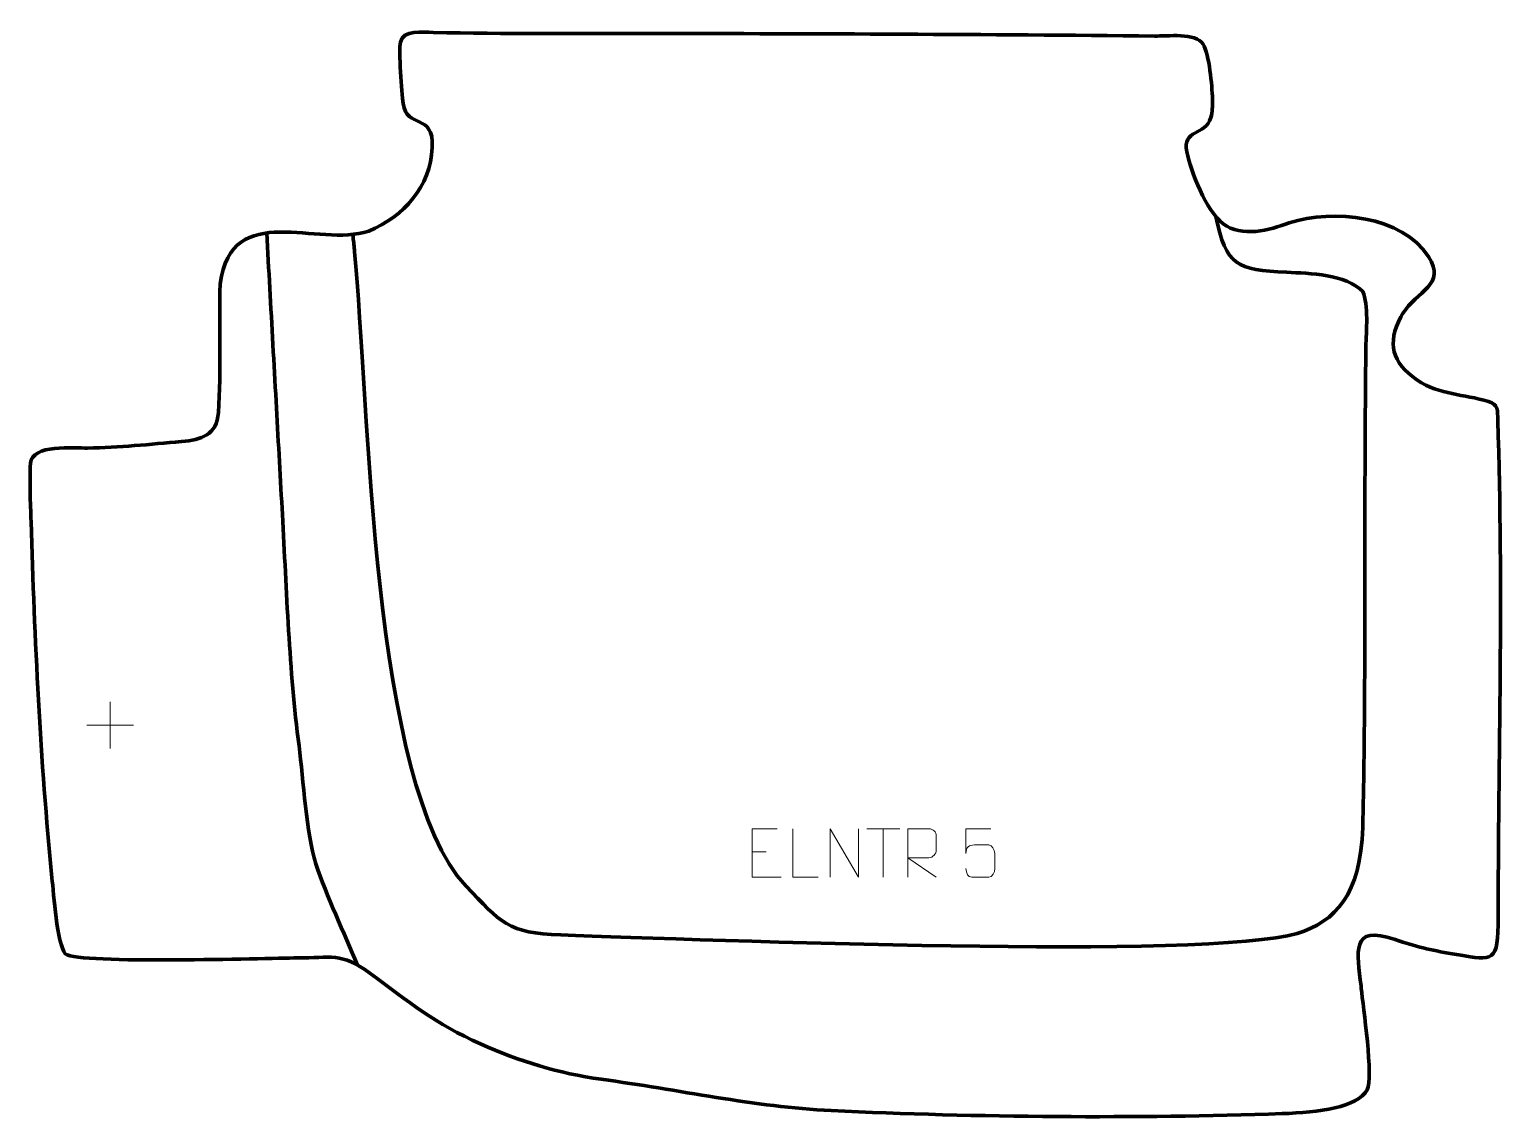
# Model space of a CAD drawing. Header units: millimetres. Extents: x -723 to 35, y 129 to 690.
import ezdxf

# ---------------------------------------------------------------- set-up
doc = ezdxf.new("R2010")
doc.units = ezdxf.units.MM
doc.header["$MEASUREMENT"] = 0
doc.layers.add('layer 2', color=7, linetype='Continuous')
doc.layers.add('layer 3', color=7, linetype='Continuous')

msp = doc.modelspace()

# ---------------------------------------------------------------- linework, layer by layer
at = {"layer": 'layer 2', "color": 142, "lineweight": 158}
for points, knots in [([(-112.7273, 593.1713), (-107.4119, 567.9338), (-102.0505, 565.8269), (-76.1893, 564.5076), (-76.1893, 564.5076), (-64.4765, 563.9101), (-45.6959, 563.5378), (-37.1113, 554.5834), (-37.1113, 554.5834), (-33.9882, 548.0733), (-35.2742, 533.6814), (-35.4987, 526.2138), (-35.4987, 526.2138), (-35.8934, 488.7679), (-35.9613, 451.3198), (-36.0038, 413.8722), (-36.0038, 413.8722), (-36.0038, 413.8722), (-36.007, 410.8762), (-36.007, 410.8762), (-36.007, 410.8762), (-36.0292, 366.7948), (-35.9699, 322.7422), (-37.1046, 278.6702), (-37.1046, 278.6702), (-37.9987, 244.4354), (-51.0841, 230.0033), (-70.8608, 224.1141), (-70.8608, 224.1141), (-116.5097, 210.5207), (-374.152, 220.7295), (-449.933, 223.2827), (-449.933, 223.2827), (-477.0676, 224.2049), (-480.8494, 229.6114), (-498.7495, 248.4958), (-498.7495, 248.4958), (-547.5006, 300.651), (-548.5887, 498.4144), (-556.0535, 575.0613), (-556.0535, 575.0613), (-556.2952, 577.5433), (-556.5369, 580.0253), (-556.7787, 582.5073), (-556.7787, 582.5073), (-556.7787, 582.5073), (-556.9237, 583.9965), (-556.9237, 583.9965)], [0, 0, 0, 0, 0.07692308, 0.07692308, 0.07692308, 0.07692308, 0.15384615, 0.15384615, 0.15384615, 0.15384615, 0.23076923, 0.23076923, 0.23076923, 0.23076923, 0.30769231, 0.30769231, 0.30769231, 0.30769231, 0.38461538, 0.38461538, 0.38461538, 0.38461538, 0.46153846, 0.46153846, 0.46153846, 0.46153846, 0.53846154, 0.53846154, 0.53846154, 0.53846154, 0.61538462, 0.61538462, 0.61538462, 0.61538462, 0.69230769, 0.69230769, 0.69230769, 0.69230769, 0.76923077, 0.76923077, 0.76923077, 0.76923077, 0.84615385, 0.84615385, 0.84615385, 0.84615385, 1, 1, 1, 1]), ([(-554.5227, 207.8047), (-561.4435, 224.3645), (-570.4761, 243.1605), (-575.9471, 259.9585), (-575.9471, 259.9585), (-581.0914, 275.7535), (-582.3312, 303.1307), (-584.6267, 320.6058), (-584.6267, 320.6058), (-589.7303, 359.4591), (-591.0223, 400.6086), (-593.2085, 439.8621), (-593.2085, 439.8621), (-593.2085, 439.8621), (-593.3749, 442.8494), (-593.3749, 442.8494), (-593.3749, 442.8494), (-594.4009, 461.2713), (-595.4269, 479.6931), (-596.4529, 498.115), (-596.4529, 498.115), (-597.5344, 517.5327), (-598.6158, 536.9504), (-599.6973, 556.368), (-599.6973, 556.368), (-600.2242, 565.8279), (-600.751, 575.2878), (-601.2779, 584.7477)], [0, 0, 0, 0, 0.125, 0.125, 0.125, 0.125, 0.25, 0.25, 0.25, 0.25, 0.375, 0.375, 0.375, 0.375, 0.5, 0.5, 0.5, 0.5, 0.625, 0.625, 0.625, 0.625, 0.75, 0.75, 0.75, 0.75, 1, 1, 1, 1])]:
    msp.add_open_spline(points, degree=3, knots=knots, dxfattribs=at)
at = {"layer": 'layer 3', "color": 242, "lineweight": 158}
msp.add_open_spline([(-645.166, 477.3396), (-634.6699, 478.2263), (-627.1449, 480.6849), (-626.131, 492.2095), (-626.131, 492.2095), (-624.5899, 514.5052), (-626.0611, 536.3425), (-625.1963, 558.5016), (-625.1963, 558.5016), (-619.3729, 602.2998), (-574.7674, 576.8225), (-548.7573, 585.7249), (-548.7573, 585.7249), (-530.6207, 593.2709), (-517.0644, 608.4484), (-516.0333, 628.7356), (-516.0333, 628.7356), (-515.1135, 646.8343), (-529.2382, 637.9952), (-531.0531, 651.4433), (-531.0531, 651.4433), (-531.6814, 656.8228), (-533.4228, 678.8158), (-532.4691, 682.9814), (-532.4691, 682.9814), (-530.9756, 689.5048), (-520.9318, 688.067), (-515.5331, 687.9466), (-515.5331, 687.9466), (-478.7659, 687.1616), (-441.2568, 687.5403), (-404.4412, 687.4708), (-404.4412, 687.4708), (-317.6424, 687.3127), (-230.9938, 687.0259), (-144.195, 686.0979), (-144.195, 686.0979), (-137.8725, 686.0303), (-122.8914, 687.9519), (-119.247, 681.9764), (-119.247, 681.9764), (-116.0556, 676.7437), (-114.6854, 660.3832), (-114.4236, 653.818), (-114.4236, 653.818), (-114.4236, 653.818), (-114.4071, 652.9599), (-114.4071, 652.9599), (-114.4071, 652.9599), (-114.3952, 649.9199), (-114.4812, 647.0853), (-115.222, 644.1276), (-115.222, 644.1276), (-118.1967, 634.4559), (-130.1611, 638.4839), (-127.6179, 626.4732), (-127.6179, 626.4732), (-125.5039, 616.4895), (-117.7074, 596.0523), (-109.0065, 589.5165), (-109.0065, 589.5165), (-99.1094, 582.0822), (-85.3986, 586.2688), (-74.8845, 589.93), (-74.8845, 589.93), (-52.2533, 597.0394), (-16.885, 593.9384), (-3.0952, 572.3404), (-3.0952, 572.3404), (5.9896, 558.1114), (-9.1216, 554.9519), (-16.5395, 543.0999), (-16.5395, 543.0999), (-16.5395, 543.0999), (-17.4817, 541.5945), (-17.4817, 541.5945), (-17.4817, 541.5945), (-24.6733, 527.7008), (-22.0456, 518.1101), (-9.1612, 509.0513), (-9.1612, 509.0513), (3.0223, 500.9834), (14.6286, 502.0546), (27.6534, 497.8821), (27.6534, 497.8821), (32.8618, 496.2136), (32.2462, 493.6235), (32.4389, 488.1924), (32.4389, 488.1924), (35.3845, 401.6414), (32.6678, 315.0306), (32.5919, 228.4537), (32.5919, 228.4537), (32.5734, 207.4182), (27.805, 210.632), (9.0194, 213.6343), (9.0194, 213.6343), (-2.4929, 215.4743), (-9.4929, 217.1984), (-20.4504, 220.9424), (-20.4504, 220.9424), (-43.8309, 228.9311), (-39.7627, 214.2606), (-37.9728, 197.0162), (-37.9728, 197.0162), (-37.9728, 197.0162), (-37.8389, 195.7263), (-37.8389, 195.7263), (-37.8389, 195.7263), (-36.8984, 186.6862), (-31.4609, 149.4578), (-34.752, 143.5514), (-34.752, 143.5514), (-39.7741, 134.5382), (-59.816, 131.9057), (-78.4803, 131.28), (-78.4803, 131.28), (-153.3718, 128.769), (-235.9037, 129.2812), (-310.7009, 132.8295), (-310.7009, 132.8295), (-350.1321, 134.8096), (-389.8283, 143.6889), (-429.059, 148.9741), (-429.059, 148.9741), (-451.1663, 152.0287), (-470.8497, 158.1692), (-491.26, 167.1608), (-491.26, 167.1608), (-514.2759, 177.5839), (-528.2764, 188.8397), (-548.1415, 203.5998), (-548.1415, 203.5998), (-562.901, 214.5664), (-568.4179, 211.3885), (-585.4647, 211.445), (-585.4647, 211.445), (-602.527, 211.3127), (-697.137, 208.171), (-704.9795, 213.5129), (-704.9795, 213.5129), (-709.2484, 219.1554), (-710.9532, 244.2712), (-711.8116, 252.7681), (-711.8116, 252.7681), (-717.8433, 312.4745), (-720.7311, 376.1358), (-722.6034, 436.1228), (-722.6034, 436.1228), (-722.8925, 445.6605), (-723.3919, 456.683), (-722.9016, 466.1785), (-722.9016, 466.1785), (-722.3306, 476.1096), (-700.1277, 473.8983), (-693.4963, 473.9816), (-693.4963, 473.9816), (-677.2908, 474.1852), (-661.2921, 475.9626), (-645.166, 477.3396)], degree=3, knots=[0, 0, 0, 0, 0.02439024, 0.02439024, 0.02439024, 0.02439024, 0.04878049, 0.04878049, 0.04878049, 0.04878049, 0.07317073, 0.07317073, 0.07317073, 0.07317073, 0.09756098, 0.09756098, 0.09756098, 0.09756098, 0.12195122, 0.12195122, 0.12195122, 0.12195122, 0.14634146, 0.14634146, 0.14634146, 0.14634146, 0.17073171, 0.17073171, 0.17073171, 0.17073171, 0.19512195, 0.19512195, 0.19512195, 0.19512195, 0.2195122, 0.2195122, 0.2195122, 0.2195122, 0.24390244, 0.24390244, 0.24390244, 0.24390244, 0.26829268, 0.26829268, 0.26829268, 0.26829268, 0.29268293, 0.29268293, 0.29268293, 0.29268293, 0.31707317, 0.31707317, 0.31707317, 0.31707317, 0.34146341, 0.34146341, 0.34146341, 0.34146341, 0.36585366, 0.36585366, 0.36585366, 0.36585366, 0.3902439, 0.3902439, 0.3902439, 0.3902439, 0.41463415, 0.41463415, 0.41463415, 0.41463415, 0.43902439, 0.43902439, 0.43902439, 0.43902439, 0.46341463, 0.46341463, 0.46341463, 0.46341463, 0.48780488, 0.48780488, 0.48780488, 0.48780488, 0.51219512, 0.51219512, 0.51219512, 0.51219512, 0.53658537, 0.53658537, 0.53658537, 0.53658537, 0.56097561, 0.56097561, 0.56097561, 0.56097561, 0.58536585, 0.58536585, 0.58536585, 0.58536585, 0.6097561, 0.6097561, 0.6097561, 0.6097561, 0.63414634, 0.63414634, 0.63414634, 0.63414634, 0.65853659, 0.65853659, 0.65853659, 0.65853659, 0.68292683, 0.68292683, 0.68292683, 0.68292683, 0.70731707, 0.70731707, 0.70731707, 0.70731707, 0.73170732, 0.73170732, 0.73170732, 0.73170732, 0.75609756, 0.75609756, 0.75609756, 0.75609756, 0.7804878, 0.7804878, 0.7804878, 0.7804878, 0.80487805, 0.80487805, 0.80487805, 0.80487805, 0.82926829, 0.82926829, 0.82926829, 0.82926829, 0.85365854, 0.85365854, 0.85365854, 0.85365854, 0.87804878, 0.87804878, 0.87804878, 0.87804878, 0.90243902, 0.90243902, 0.90243902, 0.90243902, 0.92682927, 0.92682927, 0.92682927, 0.92682927, 0.95121951, 0.95121951, 0.95121951, 0.95121951, 1, 1, 1, 1], dxfattribs=at)
at = {"layer": 'layer 3', "color": 250, "lineweight": 9}
for points in [[(-681.8304, 343.2813), (-681.8304, 343.2813), (-681.8304, 319.3034), (-681.8304, 319.3034)], [(-693.8193, 331.2923), (-693.8193, 331.2923), (-669.8414, 331.2923), (-669.8414, 331.2923)], [(-292.4179, 277.9056), (-292.4179, 277.9056), (-275.4307, 277.9056), (-275.4307, 277.9056)], [(-283.9241, 252.9756), (-283.9241, 252.9756), (-283.9241, 277.9291), (-283.9241, 277.9291)], [(-351.3572, 266.0494), (-351.3572, 266.0494), (-344.1891, 266.0494), (-344.1891, 266.0494)]]:
    msp.add_open_spline(points, degree=3, dxfattribs=at)
for points, knots in [([(-338.4833, 277.9291), (-338.4833, 277.9291), (-351.3572, 277.9291), (-351.3572, 277.9291), (-351.3572, 277.9291), (-351.3572, 277.9291), (-351.3572, 252.9755), (-351.3572, 252.9755), (-351.3572, 252.9755), (-351.3572, 252.9755), (-336.4914, 252.9755), (-336.4914, 252.9755)], [0, 0, 0, 0, 0.25, 0.25, 0.25, 0.25, 0.5, 0.5, 0.5, 0.5, 1, 1, 1, 1]), ([(-317.4498, 252.9755), (-317.4498, 252.9755), (-330.3989, 252.9755), (-330.3989, 252.9755), (-330.3989, 252.9755), (-330.3989, 252.9755), (-330.3989, 277.9291), (-330.3989, 277.9291)], [0, 0, 0, 0, 0.33333333, 0.33333333, 0.33333333, 0.33333333, 1, 1, 1, 1]), ([(-311.2517, 252.9756), (-311.2517, 252.9756), (-311.2517, 277.9291), (-311.2517, 277.9291), (-311.2517, 277.9291), (-311.2517, 277.9291), (-296.5969, 252.9756), (-296.5969, 252.9756), (-296.5969, 252.9756), (-296.5969, 252.9756), (-296.5969, 277.9291), (-296.5969, 277.9291)], [0, 0, 0, 0, 0.25, 0.25, 0.25, 0.25, 0.5, 0.5, 0.5, 0.5, 1, 1, 1, 1]), ([(-271.2564, 252.9756), (-271.2564, 252.9756), (-271.2564, 277.9291), (-271.2564, 277.9291), (-271.2564, 277.9291), (-267.6616, 277.9291), (-264.0661, 277.9291), (-260.4709, 277.9291), (-260.4709, 277.9291), (-258.1456, 277.8914), (-256.5883, 276.4014), (-256.5924, 274.035), (-256.5924, 274.035), (-256.5928, 271.9995), (-256.5928, 268.9401), (-256.5924, 266.9041), (-256.5924, 266.9041), (-256.5989, 265.0286), (-258.4112, 263.0868), (-260.4207, 263.0677), (-260.4207, 263.0677), (-260.4207, 263.0677), (-271.2564, 263.0677), (-271.2564, 263.0677), (-271.2564, 263.0677), (-271.2564, 263.0677), (-256.6017, 252.9756), (-256.6017, 252.9756)], [0, 0, 0, 0, 0.125, 0.125, 0.125, 0.125, 0.25, 0.25, 0.25, 0.25, 0.375, 0.375, 0.375, 0.375, 0.5, 0.5, 0.5, 0.5, 0.625, 0.625, 0.625, 0.625, 0.75, 0.75, 0.75, 0.75, 1, 1, 1, 1]), ([(-228.5302, 277.9071), (-228.5302, 277.9071), (-241.3819, 277.9071), (-241.3819, 277.9071), (-241.3819, 277.9071), (-241.3816, 273.6765), (-241.3816, 269.4456), (-241.3819, 265.2144), (-241.3819, 265.2144), (-241.3822, 268.5245), (-239.7512, 269.5963), (-236.9392, 269.6568), (-236.9392, 269.6568), (-234.4996, 269.6571), (-232.0601, 269.6571), (-229.6209, 269.6568), (-229.6209, 269.6568), (-227.9711, 269.6636), (-226.4962, 267.2831), (-226.4677, 265.2144), (-226.4677, 265.2144), (-226.468, 262.6271), (-226.468, 260.0395), (-226.4677, 257.4518), (-226.4677, 257.4518), (-226.4215, 255.4924), (-227.9209, 253.0561), (-229.5468, 252.9976), (-229.5468, 252.9976), (-231.5033, 252.9979), (-236.3983, 252.9979), (-238.3553, 252.9976), (-238.3553, 252.9976), (-240.2008, 252.9888), (-241.3079, 254.9536), (-241.3287, 257.5047)], [0, 0, 0, 0, 0.1, 0.1, 0.1, 0.1, 0.2, 0.2, 0.2, 0.2, 0.3, 0.3, 0.3, 0.3, 0.4, 0.4, 0.4, 0.4, 0.5, 0.5, 0.5, 0.5, 0.6, 0.6, 0.6, 0.6, 0.7, 0.7, 0.7, 0.7, 0.8, 0.8, 0.8, 0.8, 1, 1, 1, 1])]:
    msp.add_open_spline(points, degree=3, knots=knots, dxfattribs=at)

doc.saveas('drawing.dxf')
